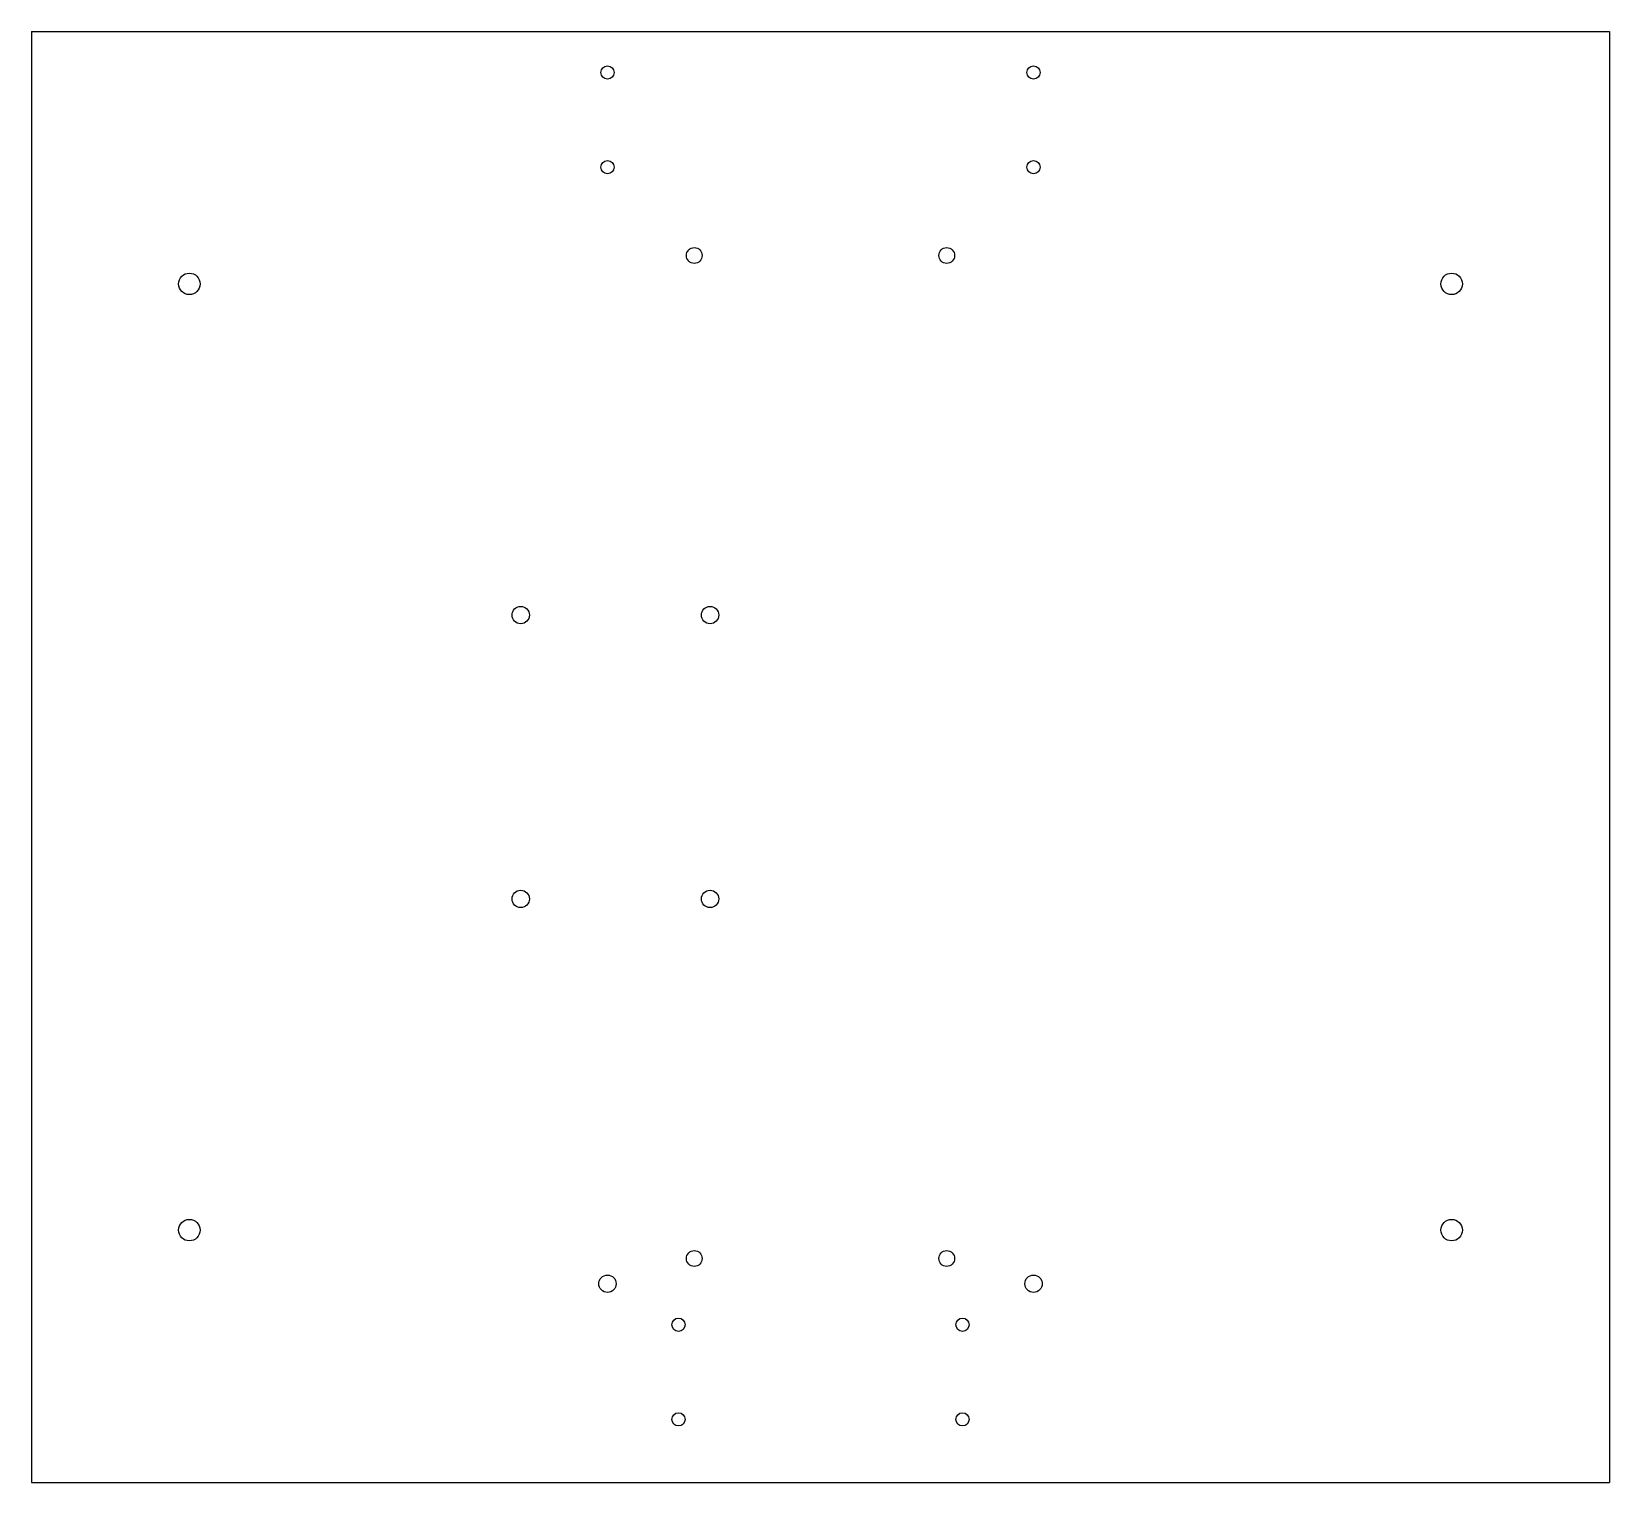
# Model space of a CAD drawing. Header units: millimetres. Extents: x -250 to 250, y -230 to 230.
import ezdxf

# ---------------------------------------------------------------- set-up
doc = ezdxf.new("R2010")
doc.units = ezdxf.units.MM

msp = doc.modelspace()

# ---------------------------------------------------------------- linework, layer by layer
for p, q in [((-250, 230, 0.5), (250, 230, 0.5)), ((-250, 230, 0.5), (-250, -230, 0.5)), ((250, 230, 0.5), (250, -230, 0.5)), ((-250, -230, 0.5), (250, -230, 0.5))]:
    msp.add_line(p, q)
for centre, radius in [((-67.5, 217, 0.5), 2.1), ((67.5, 217, 0.5), 2.1), ((-67.5, 187, 0.5), 2.1), ((67.5, 187, 0.5), 2.1), ((-40, 159, 0.5), 2.5), ((40, 159, 0.5), 2.5), ((-200, 150, 0.5), 3.4), ((200, 150, 0.5), 3.4), ((-95, 45, 0.5), 2.75), ((-35, 45, 0.5), 2.75), ((-95, -45, 0.5), 2.75), ((-35, -45, 0.5), 2.75), ((-200, -150, 0.5), 3.4), ((200, -150, 0.5), 3.4), ((-40, -159, 0.5), 2.5), ((40, -159, 0.5), 2.5), ((-67.5, -167, 0.5), 2.75), ((67.5, -167, 0.5), 2.75), ((-45, -180, 0.5), 2.1), ((45, -180, 0.5), 2.1), ((-45, -210, 0.5), 2.1), ((45, -210, 0.5), 2.1)]:
    msp.add_circle(centre, radius)

doc.saveas('drawing.dxf')
